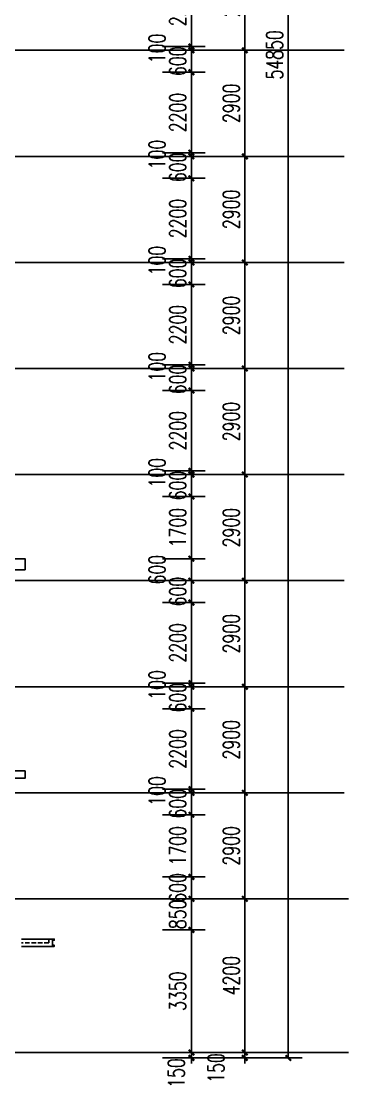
# Model space of a CAD drawing. Extents: x -59851 to 653804, y -249523 to 437614.
# Drawn here: x 445307 to 454257, y 363518 to 392778 of the extents above; entities that cross this region are included whole.
import ezdxf

# ---------------------------------------------------------------- set-up
doc = ezdxf.new("R2010")
doc.units = 0
doc.header["$LTSCALE"] = 1000
doc.header["$MEASUREMENT"] = 0
doc.linetypes.add('DASH', pattern=[0.35, 0.25, -0.1])
doc.layers.add('A-area(算半面积)', color=23, linetype='Continuous', plot=False)
for name, color, linetype in [('A-第三道尺寸线', 105, 'Continuous'), ('A-雨棚', 153, 'Continuous'), ('DOTE', 16, 'Continuous'), ('ELE-3', 35, 'Continuous'), ('PUB_DIM', 3, 'Continuous')]:
    doc.layers.add(name, color=color, linetype=linetype)
doc.styles.add('_TCH_DIM_T3', font='SIMPLEX.shx', dxfattribs={"width": 0.705882, "bigfont": 'GBCBIG.shx'})
doc.dimstyles.new('_TCH_ARCH&&150', dxfattribs={"dimtxt": 446.25, "dimasz": 150, "dimexe": 375, "dimexo": 450, "dimgap": 150, "dimtad": 1, "dimdec": 0, "dimzin": 0, "dimdsep": 46, "dimtxsty": '_TCH_DIM_T3', "dimblk": 'ARCHTICK', "dimcen": 0.09, "dimclrt": 7, "dimazin": 2, "dimtfac": 1, "dimtdec": 0, "dimtix": 1, "dimtmove": 2, "dimatfit": 3, "dimfxl": 0, "dimtolj": 1, "dimtzin": 0, "dimarcsym": 0})

# ---------------------------------------------------------------- blocks, each defined once
blk = doc.blocks.new('5nan0406')
at = {"layer": 'ELE-3'}
blk.add_lwpolyline([(296961, 327197), (298661, 327197), (298661, 327197), (298811, 327197), (298811, 326897), (296961, 326897)], close=True, dxfattribs=at)
blk = doc.blocks.new('33xj0505')
at = {"layer": 'ELE-3'}
blk.add_lwpolyline([(219386, 270783), (221236, 270783), (221236, 270583), (219386, 270583)], dxfattribs=at)
blk = doc.blocks.new('_ArchTick')
at = {"color": 0, "linetype": 'ByBlock', "const_width": 0.4}
blk.add_lwpolyline([(-0.5, -0.5), (0.5, 0.5)], dxfattribs=at)
blk = doc.blocks.new('*D3960')
at = {"layer": 'Defpoints', "color": 0, "transparency": 16777216}
for p in [(451009, 419288), (452608, 419288), (451009, 364438)]:
    blk.add_point(p, dxfattribs=at)
at = {"layer": 'PUB_DIM', "color": 0, "lineweight": -2, "transparency": 16777216}
for p, q in [((451459, 419288), (452983, 419288)), ((452608, 364438), (452608, 419288)), ((451459, 364438), (452983, 364438))]:
    blk.add_line(p, q, dxfattribs=at)
at = {"layer": 'PUB_DIM', "color": 0, "lineweight": -2, "transparency": 16777216, "xscale": 150, "yscale": 150, "zscale": 150}
for p, rotation in [((452608, 419288), 90), ((452608, 364438), 270)]:
    blk.add_blockref('_ArchTick', p, dxfattribs=dict(at, rotation=rotation))
at = {"layer": 'PUB_DIM', "color": 7, "transparency": 16777216, "insert": (452235, 391863), "char_height": 446.2, "attachment_point": 5, "rotation": 90, "style": '_TCH_DIM_T3'}
blk.add_mtext('\\A1;54850', dxfattribs=at)
blk = doc.blocks.new('*D3970')
at = {"layer": 'Defpoints', "color": 0, "transparency": 16777216}
for p in [(449846, 394888), (451419, 394888), (449846, 391988)]:
    blk.add_point(p, dxfattribs=at)
at = {"layer": 'PUB_DIM', "color": 0, "lineweight": -2, "transparency": 16777216}
for p, q in [((450296, 394888), (451794, 394888)), ((451419, 391988), (451419, 394888)), ((450296, 391988), (451794, 391988))]:
    blk.add_line(p, q, dxfattribs=at)
at = {"layer": 'PUB_DIM', "color": 0, "lineweight": -2, "transparency": 16777216, "xscale": 150, "yscale": 150, "zscale": 150}
for p, rotation in [((451419, 394888), 90), ((451419, 391988), 270)]:
    blk.add_blockref('_ArchTick', p, dxfattribs=dict(at, rotation=rotation))
at = {"layer": 'PUB_DIM', "color": 7, "transparency": 16777216, "insert": (451046, 393438), "char_height": 446.2, "attachment_point": 5, "rotation": 90, "style": '_TCH_DIM_T3'}
blk.add_mtext('\\A1;2900', dxfattribs=at)
blk = doc.blocks.new('*D3971')
at = {"layer": 'Defpoints', "color": 0, "transparency": 16777216}
for p in [(449846, 391988), (451419, 391988), (449846, 389088)]:
    blk.add_point(p, dxfattribs=at)
at = {"layer": 'PUB_DIM', "color": 0, "lineweight": -2, "transparency": 16777216}
for p, q in [((450296, 391988), (451794, 391988)), ((451419, 389088), (451419, 391988)), ((450296, 389088), (451794, 389088))]:
    blk.add_line(p, q, dxfattribs=at)
at = {"layer": 'PUB_DIM', "color": 0, "lineweight": -2, "transparency": 16777216, "xscale": 150, "yscale": 150, "zscale": 150}
for p, rotation in [((451419, 391988), 90), ((451419, 389088), 270)]:
    blk.add_blockref('_ArchTick', p, dxfattribs=dict(at, rotation=rotation))
at = {"layer": 'PUB_DIM', "color": 7, "transparency": 16777216, "insert": (451046, 390538), "char_height": 446.2, "attachment_point": 5, "rotation": 90, "style": '_TCH_DIM_T3'}
blk.add_mtext('\\A1;2900', dxfattribs=at)
blk = doc.blocks.new('*D3972')
at = {"layer": 'Defpoints', "color": 0, "transparency": 16777216}
for p in [(449846, 389088), (451419, 389088), (449846, 386188)]:
    blk.add_point(p, dxfattribs=at)
at = {"layer": 'PUB_DIM', "color": 0, "lineweight": -2, "transparency": 16777216}
for p, q in [((450296, 389088), (451794, 389088)), ((451419, 386188), (451419, 389088)), ((450296, 386188), (451794, 386188))]:
    blk.add_line(p, q, dxfattribs=at)
at = {"layer": 'PUB_DIM', "color": 0, "lineweight": -2, "transparency": 16777216, "xscale": 150, "yscale": 150, "zscale": 150}
for p, rotation in [((451419, 389088), 90), ((451419, 386188), 270)]:
    blk.add_blockref('_ArchTick', p, dxfattribs=dict(at, rotation=rotation))
at = {"layer": 'PUB_DIM', "color": 7, "transparency": 16777216, "insert": (451046, 387638), "char_height": 446.2, "attachment_point": 5, "rotation": 90, "style": '_TCH_DIM_T3'}
blk.add_mtext('\\A1;2900', dxfattribs=at)
blk = doc.blocks.new('*D3973')
at = {"layer": 'Defpoints', "color": 0, "transparency": 16777216}
for p in [(449846, 386188), (451419, 386188), (449846, 383288)]:
    blk.add_point(p, dxfattribs=at)
at = {"layer": 'PUB_DIM', "color": 0, "lineweight": -2, "transparency": 16777216}
for p, q in [((450296, 386188), (451794, 386188)), ((451419, 383288), (451419, 386188)), ((450296, 383288), (451794, 383288))]:
    blk.add_line(p, q, dxfattribs=at)
at = {"layer": 'PUB_DIM', "color": 0, "lineweight": -2, "transparency": 16777216, "xscale": 150, "yscale": 150, "zscale": 150}
for p, rotation in [((451419, 386188), 90), ((451419, 383288), 270)]:
    blk.add_blockref('_ArchTick', p, dxfattribs=dict(at, rotation=rotation))
at = {"layer": 'PUB_DIM', "color": 7, "transparency": 16777216, "insert": (451046, 384738), "char_height": 446.2, "attachment_point": 5, "rotation": 90, "style": '_TCH_DIM_T3'}
blk.add_mtext('\\A1;2900', dxfattribs=at)
blk = doc.blocks.new('*D3974')
at = {"layer": 'Defpoints', "color": 0, "transparency": 16777216}
for p in [(449846, 383288), (451419, 383288), (449846, 380388)]:
    blk.add_point(p, dxfattribs=at)
at = {"layer": 'PUB_DIM', "color": 0, "lineweight": -2, "transparency": 16777216}
for p, q in [((450296, 383288), (451794, 383288)), ((451419, 380388), (451419, 383288)), ((450296, 380388), (451794, 380388))]:
    blk.add_line(p, q, dxfattribs=at)
at = {"layer": 'PUB_DIM', "color": 0, "lineweight": -2, "transparency": 16777216, "xscale": 150, "yscale": 150, "zscale": 150}
for p, rotation in [((451419, 383288), 90), ((451419, 380388), 270)]:
    blk.add_blockref('_ArchTick', p, dxfattribs=dict(at, rotation=rotation))
at = {"layer": 'PUB_DIM', "color": 7, "transparency": 16777216, "insert": (451046, 381838), "char_height": 446.2, "attachment_point": 5, "rotation": 90, "style": '_TCH_DIM_T3'}
blk.add_mtext('\\A1;2900', dxfattribs=at)
blk = doc.blocks.new('*D3975')
at = {"layer": 'Defpoints', "color": 0, "transparency": 16777216}
for p in [(449846, 380388), (451419, 380388), (449846, 377488)]:
    blk.add_point(p, dxfattribs=at)
at = {"layer": 'PUB_DIM', "color": 0, "lineweight": -2, "transparency": 16777216}
for p, q in [((450296, 380388), (451794, 380388)), ((451419, 377488), (451419, 380388)), ((450296, 377488), (451794, 377488))]:
    blk.add_line(p, q, dxfattribs=at)
at = {"layer": 'PUB_DIM', "color": 0, "lineweight": -2, "transparency": 16777216, "xscale": 150, "yscale": 150, "zscale": 150}
for p, rotation in [((451419, 380388), 90), ((451419, 377488), 270)]:
    blk.add_blockref('_ArchTick', p, dxfattribs=dict(at, rotation=rotation))
at = {"layer": 'PUB_DIM', "color": 7, "transparency": 16777216, "insert": (451046, 378938), "char_height": 446.2, "attachment_point": 5, "rotation": 90, "style": '_TCH_DIM_T3'}
blk.add_mtext('\\A1;2900', dxfattribs=at)
blk = doc.blocks.new('*D3976')
at = {"layer": 'Defpoints', "color": 0, "transparency": 16777216}
for p in [(449846, 377488), (451419, 377488), (449846, 374588)]:
    blk.add_point(p, dxfattribs=at)
at = {"layer": 'PUB_DIM', "color": 0, "lineweight": -2, "transparency": 16777216}
for p, q in [((450296, 377488), (451794, 377488)), ((451419, 374588), (451419, 377488)), ((450296, 374588), (451794, 374588))]:
    blk.add_line(p, q, dxfattribs=at)
at = {"layer": 'PUB_DIM', "color": 0, "lineweight": -2, "transparency": 16777216, "xscale": 150, "yscale": 150, "zscale": 150}
for p, rotation in [((451419, 377488), 90), ((451419, 374588), 270)]:
    blk.add_blockref('_ArchTick', p, dxfattribs=dict(at, rotation=rotation))
at = {"layer": 'PUB_DIM', "color": 7, "transparency": 16777216, "insert": (451046, 376038), "char_height": 446.2, "attachment_point": 5, "rotation": 90, "style": '_TCH_DIM_T3'}
blk.add_mtext('\\A1;2900', dxfattribs=at)
blk = doc.blocks.new('*D3977')
at = {"layer": 'Defpoints', "color": 0, "transparency": 16777216}
for p in [(449846, 374588), (451419, 374588), (449846, 371688)]:
    blk.add_point(p, dxfattribs=at)
at = {"layer": 'PUB_DIM', "color": 0, "lineweight": -2, "transparency": 16777216}
for p, q in [((450296, 374588), (451794, 374588)), ((451419, 371688), (451419, 374588)), ((450296, 371688), (451794, 371688))]:
    blk.add_line(p, q, dxfattribs=at)
at = {"layer": 'PUB_DIM', "color": 0, "lineweight": -2, "transparency": 16777216, "xscale": 150, "yscale": 150, "zscale": 150}
for p, rotation in [((451419, 374588), 90), ((451419, 371688), 270)]:
    blk.add_blockref('_ArchTick', p, dxfattribs=dict(at, rotation=rotation))
at = {"layer": 'PUB_DIM', "color": 7, "transparency": 16777216, "insert": (451046, 373138), "char_height": 446.2, "attachment_point": 5, "rotation": 90, "style": '_TCH_DIM_T3'}
blk.add_mtext('\\A1;2900', dxfattribs=at)
blk = doc.blocks.new('*D3978')
at = {"layer": 'Defpoints', "color": 0, "transparency": 16777216}
for p in [(449846, 371688), (451419, 371688), (449846, 368788)]:
    blk.add_point(p, dxfattribs=at)
at = {"layer": 'PUB_DIM', "color": 0, "lineweight": -2, "transparency": 16777216}
for p, q in [((450296, 371688), (451794, 371688)), ((451419, 368788), (451419, 371688)), ((450296, 368788), (451794, 368788))]:
    blk.add_line(p, q, dxfattribs=at)
at = {"layer": 'PUB_DIM', "color": 0, "lineweight": -2, "transparency": 16777216, "xscale": 150, "yscale": 150, "zscale": 150}
for p, rotation in [((451419, 371688), 90), ((451419, 368788), 270)]:
    blk.add_blockref('_ArchTick', p, dxfattribs=dict(at, rotation=rotation))
at = {"layer": 'PUB_DIM', "color": 7, "transparency": 16777216, "insert": (451046, 370238), "char_height": 446.2, "attachment_point": 5, "rotation": 90, "style": '_TCH_DIM_T3'}
blk.add_mtext('\\A1;2900', dxfattribs=at)
blk = doc.blocks.new('*D3979')
at = {"layer": 'Defpoints', "color": 0, "transparency": 16777216}
for p in [(449846, 368788), (451419, 368788), (449846, 364588)]:
    blk.add_point(p, dxfattribs=at)
at = {"layer": 'PUB_DIM', "color": 0, "lineweight": -2, "transparency": 16777216}
for p, q in [((450296, 368788), (451794, 368788)), ((451419, 364588), (451419, 368788)), ((450296, 364588), (451794, 364588))]:
    blk.add_line(p, q, dxfattribs=at)
at = {"layer": 'PUB_DIM', "color": 0, "lineweight": -2, "transparency": 16777216, "xscale": 150, "yscale": 150, "zscale": 150}
for p, rotation in [((451419, 368788), 90), ((451419, 364588), 270)]:
    blk.add_blockref('_ArchTick', p, dxfattribs=dict(at, rotation=rotation))
at = {"layer": 'PUB_DIM', "color": 7, "transparency": 16777216, "insert": (451046, 366688), "char_height": 446.2, "attachment_point": 5, "rotation": 90, "style": '_TCH_DIM_T3'}
blk.add_mtext('\\A1;4200', dxfattribs=at)
blk = doc.blocks.new('*D3980')
at = {"layer": 'Defpoints', "color": 0, "transparency": 16777216}
for p in [(449846, 364588), (451419, 364588), (449846, 364438)]:
    blk.add_point(p, dxfattribs=at)
at = {"layer": 'PUB_DIM', "color": 0, "lineweight": -2, "transparency": 16777216}
for p, q in [((450296, 364588), (451794, 364588)), ((451419, 364588), (451419, 364738)), ((451419, 364438), (451419, 364588)), ((450296, 364438), (451794, 364438)), ((451419, 364438), (451419, 364288))]:
    blk.add_line(p, q, dxfattribs=at)
at = {"layer": 'PUB_DIM', "color": 0, "lineweight": -2, "transparency": 16777216, "xscale": 150, "yscale": 150, "zscale": 150}
for p, rotation in [((451419, 364588), 270), ((451419, 364438), 90)]:
    blk.add_blockref('_ArchTick', p, dxfattribs=dict(at, rotation=rotation))
at = {"layer": 'PUB_DIM', "color": 7, "transparency": 16777216, "insert": (450634, 364163), "char_height": 446.2, "attachment_point": 5, "rotation": 90, "style": '_TCH_DIM_T3'}
blk.add_mtext('\\A1;150', dxfattribs=at)
blk = doc.blocks.new('*D3981')
at = {"layer": 'A-第三道尺寸线', "color": 0, "lineweight": -2, "transparency": 16777216}
for p, q in [((449170, 364588), (450333, 364588)), ((449958, 364588), (449958, 364738)), ((449958, 364438), (449958, 364588)), ((449170, 364438), (450333, 364438)), ((449958, 364438), (449958, 364288))]:
    blk.add_line(p, q, dxfattribs=at)
at = {"layer": 'Defpoints', "color": 0, "transparency": 16777216}
for p in [(448720, 364588), (449958, 364588), (448720, 364438)]:
    blk.add_point(p, dxfattribs=at)
at = {"layer": 'A-第三道尺寸线', "color": 0, "lineweight": -2, "transparency": 16777216, "xscale": 150, "yscale": 150, "zscale": 150}
for p, rotation in [((449958, 364588), 270), ((449958, 364438), 90)]:
    blk.add_blockref('_ArchTick', p, dxfattribs=dict(at, rotation=rotation))
at = {"layer": 'A-第三道尺寸线', "color": 7, "transparency": 16777216, "insert": (449545, 364025), "char_height": 446.2, "attachment_point": 5, "rotation": 90, "style": '_TCH_DIM_T3'}
blk.add_mtext('\\A1;150', dxfattribs=at)
blk = doc.blocks.new('*D3982')
at = {"layer": 'A-第三道尺寸线', "color": 0, "lineweight": -2, "transparency": 16777216}
for p, q in [((449170, 367938), (450333, 367938)), ((449958, 364588), (449958, 367938)), ((449170, 364588), (450333, 364588))]:
    blk.add_line(p, q, dxfattribs=at)
at = {"layer": 'Defpoints', "color": 0, "transparency": 16777216}
for p in [(448720, 367938), (449958, 367938), (448720, 364588)]:
    blk.add_point(p, dxfattribs=at)
at = {"layer": 'A-第三道尺寸线', "color": 0, "lineweight": -2, "transparency": 16777216, "xscale": 150, "yscale": 150, "zscale": 150}
for p, rotation in [((449958, 367938), 90), ((449958, 364588), 270)]:
    blk.add_blockref('_ArchTick', p, dxfattribs=dict(at, rotation=rotation))
at = {"layer": 'A-第三道尺寸线', "color": 7, "transparency": 16777216, "insert": (449585, 366263), "char_height": 446.2, "attachment_point": 5, "rotation": 90, "style": '_TCH_DIM_T3'}
blk.add_mtext('\\A1;3350', dxfattribs=at)
blk = doc.blocks.new('*D3983')
at = {"layer": 'A-第三道尺寸线', "color": 0, "lineweight": -2, "transparency": 16777216}
for p, q in [((449170, 368788), (450333, 368788)), ((449958, 368788), (449958, 368938)), ((449958, 367938), (449958, 368788)), ((449170, 367938), (450333, 367938)), ((449958, 367938), (449958, 367788))]:
    blk.add_line(p, q, dxfattribs=at)
at = {"layer": 'Defpoints', "color": 0, "transparency": 16777216}
for p in [(448720, 368788), (449958, 368788), (448720, 367938)]:
    blk.add_point(p, dxfattribs=at)
at = {"layer": 'A-第三道尺寸线', "color": 0, "lineweight": -2, "transparency": 16777216, "xscale": 150, "yscale": 150, "zscale": 150}
for p, rotation in [((449958, 368788), 270), ((449958, 367938), 90)]:
    blk.add_blockref('_ArchTick', p, dxfattribs=dict(at, rotation=rotation))
at = {"layer": 'A-第三道尺寸线', "color": 7, "transparency": 16777216, "insert": (449585, 368363), "char_height": 446.2, "attachment_point": 5, "rotation": 90, "style": '_TCH_DIM_T3'}
blk.add_mtext('\\A1;850', dxfattribs=at)
blk = doc.blocks.new('*D3984')
at = {"layer": 'A-第三道尺寸线', "color": 0, "lineweight": -2, "transparency": 16777216}
for p, q in [((449170, 369388), (450333, 369388)), ((449958, 369388), (449958, 369538)), ((449958, 368788), (449958, 369388)), ((449170, 368788), (450333, 368788)), ((449958, 368788), (449958, 368638))]:
    blk.add_line(p, q, dxfattribs=at)
at = {"layer": 'Defpoints', "color": 0, "transparency": 16777216}
for p in [(448720, 369388), (449958, 369388), (448720, 368788)]:
    blk.add_point(p, dxfattribs=at)
at = {"layer": 'A-第三道尺寸线', "color": 0, "lineweight": -2, "transparency": 16777216, "xscale": 150, "yscale": 150, "zscale": 150}
for p, rotation in [((449958, 369388), 270), ((449958, 368788), 90)]:
    blk.add_blockref('_ArchTick', p, dxfattribs=dict(at, rotation=rotation))
at = {"layer": 'A-第三道尺寸线', "color": 7, "transparency": 16777216, "insert": (449585, 369088), "char_height": 446.2, "attachment_point": 5, "rotation": 90, "style": '_TCH_DIM_T3'}
blk.add_mtext('\\A1;600', dxfattribs=at)
blk = doc.blocks.new('*D3985')
at = {"layer": 'A-第三道尺寸线', "color": 0, "lineweight": -2, "transparency": 16777216}
for p, q in [((449170, 371088), (450333, 371088)), ((449958, 369388), (449958, 371088)), ((449170, 369388), (450333, 369388))]:
    blk.add_line(p, q, dxfattribs=at)
at = {"layer": 'Defpoints', "color": 0, "transparency": 16777216}
for p in [(448720, 371088), (449958, 371088), (448720, 369388)]:
    blk.add_point(p, dxfattribs=at)
at = {"layer": 'A-第三道尺寸线', "color": 0, "lineweight": -2, "transparency": 16777216, "xscale": 150, "yscale": 150, "zscale": 150}
for p, rotation in [((449958, 371088), 90), ((449958, 369388), 270)]:
    blk.add_blockref('_ArchTick', p, dxfattribs=dict(at, rotation=rotation))
at = {"layer": 'A-第三道尺寸线', "color": 7, "transparency": 16777216, "insert": (449585, 370238), "char_height": 446.2, "attachment_point": 5, "rotation": 90, "style": '_TCH_DIM_T3'}
blk.add_mtext('\\A1;1700', dxfattribs=at)
blk = doc.blocks.new('*D3986')
at = {"layer": 'A-第三道尺寸线', "color": 0, "lineweight": -2, "transparency": 16777216}
for p, q in [((449170, 371688), (450333, 371688)), ((449958, 371688), (449958, 371838)), ((449958, 371088), (449958, 371688)), ((449170, 371088), (450333, 371088)), ((449958, 371088), (449958, 370938))]:
    blk.add_line(p, q, dxfattribs=at)
at = {"layer": 'Defpoints', "color": 0, "transparency": 16777216}
for p in [(448720, 371688), (449958, 371688), (448720, 371088)]:
    blk.add_point(p, dxfattribs=at)
at = {"layer": 'A-第三道尺寸线', "color": 0, "lineweight": -2, "transparency": 16777216, "xscale": 150, "yscale": 150, "zscale": 150}
for p, rotation in [((449958, 371688), 270), ((449958, 371088), 90)]:
    blk.add_blockref('_ArchTick', p, dxfattribs=dict(at, rotation=rotation))
at = {"layer": 'A-第三道尺寸线', "color": 7, "transparency": 16777216, "insert": (449585, 371388), "char_height": 446.2, "attachment_point": 5, "rotation": 90, "style": '_TCH_DIM_T3'}
blk.add_mtext('\\A1;600', dxfattribs=at)
blk = doc.blocks.new('*D3987')
at = {"layer": 'A-第三道尺寸线', "color": 0, "lineweight": -2, "transparency": 16777216}
for p, q in [((449958, 371788), (449958, 371938)), ((449170, 371788), (450333, 371788)), ((449170, 371688), (450333, 371688)), ((449958, 371688), (449958, 371788)), ((449958, 371688), (449958, 371538))]:
    blk.add_line(p, q, dxfattribs=at)
at = {"layer": 'Defpoints', "color": 0, "transparency": 16777216}
for p in [(448720, 371788), (448720, 371688), (449958, 371788)]:
    blk.add_point(p, dxfattribs=at)
at = {"layer": 'A-第三道尺寸线', "color": 0, "lineweight": -2, "transparency": 16777216, "xscale": 150, "yscale": 150, "zscale": 150}
for p, rotation in [((449958, 371788), 270), ((449958, 371688), 90)]:
    blk.add_blockref('_ArchTick', p, dxfattribs=dict(at, rotation=rotation))
at = {"layer": 'A-第三道尺寸线', "color": 7, "transparency": 16777216, "insert": (449020, 371738), "char_height": 446.2, "attachment_point": 5, "rotation": 90, "style": '_TCH_DIM_T3'}
blk.add_mtext('\\A1;100', dxfattribs=at)
blk = doc.blocks.new('*D3988')
at = {"layer": 'A-第三道尺寸线', "color": 0, "lineweight": -2, "transparency": 16777216}
for p, q in [((449170, 373988), (450333, 373988)), ((449958, 371788), (449958, 373988)), ((449170, 371788), (450333, 371788))]:
    blk.add_line(p, q, dxfattribs=at)
at = {"layer": 'Defpoints', "color": 0, "transparency": 16777216}
for p in [(448720, 373988), (449958, 373988), (448720, 371788)]:
    blk.add_point(p, dxfattribs=at)
at = {"layer": 'A-第三道尺寸线', "color": 0, "lineweight": -2, "transparency": 16777216, "xscale": 150, "yscale": 150, "zscale": 150}
for p, rotation in [((449958, 373988), 90), ((449958, 371788), 270)]:
    blk.add_blockref('_ArchTick', p, dxfattribs=dict(at, rotation=rotation))
at = {"layer": 'A-第三道尺寸线', "color": 7, "transparency": 16777216, "insert": (449585, 372888), "char_height": 446.2, "attachment_point": 5, "rotation": 90, "style": '_TCH_DIM_T3'}
blk.add_mtext('\\A1;2200', dxfattribs=at)
blk = doc.blocks.new('*D3989')
at = {"layer": 'A-第三道尺寸线', "color": 0, "lineweight": -2, "transparency": 16777216}
for p, q in [((449170, 374588), (450333, 374588)), ((449958, 374588), (449958, 374738)), ((449958, 373988), (449958, 374588)), ((449170, 373988), (450333, 373988)), ((449958, 373988), (449958, 373838))]:
    blk.add_line(p, q, dxfattribs=at)
at = {"layer": 'Defpoints', "color": 0, "transparency": 16777216}
for p in [(448720, 374588), (449958, 374588), (448720, 373988)]:
    blk.add_point(p, dxfattribs=at)
at = {"layer": 'A-第三道尺寸线', "color": 0, "lineweight": -2, "transparency": 16777216, "xscale": 150, "yscale": 150, "zscale": 150}
for p, rotation in [((449958, 374588), 270), ((449958, 373988), 90)]:
    blk.add_blockref('_ArchTick', p, dxfattribs=dict(at, rotation=rotation))
at = {"layer": 'A-第三道尺寸线', "color": 7, "transparency": 16777216, "insert": (449585, 374288), "char_height": 446.2, "attachment_point": 5, "rotation": 90, "style": '_TCH_DIM_T3'}
blk.add_mtext('\\A1;600', dxfattribs=at)
blk = doc.blocks.new('*D3990')
at = {"layer": 'A-第三道尺寸线', "color": 0, "lineweight": -2, "transparency": 16777216}
for p, q in [((449958, 374688), (449958, 374838)), ((449170, 374688), (450333, 374688)), ((449170, 374588), (450333, 374588)), ((449958, 374588), (449958, 374688)), ((449958, 374588), (449958, 374438))]:
    blk.add_line(p, q, dxfattribs=at)
at = {"layer": 'Defpoints', "color": 0, "transparency": 16777216}
for p in [(448720, 374688), (448720, 374588), (449958, 374688)]:
    blk.add_point(p, dxfattribs=at)
at = {"layer": 'A-第三道尺寸线', "color": 0, "lineweight": -2, "transparency": 16777216, "xscale": 150, "yscale": 150, "zscale": 150}
for p, rotation in [((449958, 374688), 270), ((449958, 374588), 90)]:
    blk.add_blockref('_ArchTick', p, dxfattribs=dict(at, rotation=rotation))
at = {"layer": 'A-第三道尺寸线', "color": 7, "transparency": 16777216, "insert": (449020, 374638), "char_height": 446.2, "attachment_point": 5, "rotation": 90, "style": '_TCH_DIM_T3'}
blk.add_mtext('\\A1;100', dxfattribs=at)
blk = doc.blocks.new('*D3991')
at = {"layer": 'A-第三道尺寸线', "color": 0, "lineweight": -2, "transparency": 16777216}
for p, q in [((449170, 376888), (450333, 376888)), ((449958, 374688), (449958, 376888)), ((449170, 374688), (450333, 374688))]:
    blk.add_line(p, q, dxfattribs=at)
at = {"layer": 'Defpoints', "color": 0, "transparency": 16777216}
for p in [(448720, 376888), (449958, 376888), (448720, 374688)]:
    blk.add_point(p, dxfattribs=at)
at = {"layer": 'A-第三道尺寸线', "color": 0, "lineweight": -2, "transparency": 16777216, "xscale": 150, "yscale": 150, "zscale": 150}
for p, rotation in [((449958, 376888), 90), ((449958, 374688), 270)]:
    blk.add_blockref('_ArchTick', p, dxfattribs=dict(at, rotation=rotation))
at = {"layer": 'A-第三道尺寸线', "color": 7, "transparency": 16777216, "insert": (449585, 375788), "char_height": 446.2, "attachment_point": 5, "rotation": 90, "style": '_TCH_DIM_T3'}
blk.add_mtext('\\A1;2200', dxfattribs=at)
blk = doc.blocks.new('*D3992')
at = {"layer": 'A-第三道尺寸线', "color": 0, "lineweight": -2, "transparency": 16777216}
for p, q in [((449170, 377488), (450333, 377488)), ((449958, 377488), (449958, 377638)), ((449958, 376888), (449958, 377488)), ((449170, 376888), (450333, 376888)), ((449958, 376888), (449958, 376738))]:
    blk.add_line(p, q, dxfattribs=at)
at = {"layer": 'Defpoints', "color": 0, "transparency": 16777216}
for p in [(448720, 377488), (449958, 377488), (448720, 376888)]:
    blk.add_point(p, dxfattribs=at)
at = {"layer": 'A-第三道尺寸线', "color": 0, "lineweight": -2, "transparency": 16777216, "xscale": 150, "yscale": 150, "zscale": 150}
for p, rotation in [((449958, 377488), 270), ((449958, 376888), 90)]:
    blk.add_blockref('_ArchTick', p, dxfattribs=dict(at, rotation=rotation))
at = {"layer": 'A-第三道尺寸线', "color": 7, "transparency": 16777216, "insert": (449585, 377188), "char_height": 446.2, "attachment_point": 5, "rotation": 90, "style": '_TCH_DIM_T3'}
blk.add_mtext('\\A1;600', dxfattribs=at)
blk = doc.blocks.new('*D3993')
at = {"layer": 'A-第三道尺寸线', "color": 0, "lineweight": -2, "transparency": 16777216}
for p, q in [((449170, 378088), (450333, 378088)), ((449958, 377488), (449958, 378088)), ((449170, 377488), (450333, 377488))]:
    blk.add_line(p, q, dxfattribs=at)
at = {"layer": 'Defpoints', "color": 0, "transparency": 16777216}
for p in [(448720, 378088), (449958, 378088), (448720, 377488)]:
    blk.add_point(p, dxfattribs=at)
at = {"layer": 'A-第三道尺寸线', "color": 0, "lineweight": -2, "transparency": 16777216, "xscale": 150, "yscale": 150, "zscale": 150}
for p, rotation in [((449958, 378088), 90), ((449958, 377488), 270)]:
    blk.add_blockref('_ArchTick', p, dxfattribs=dict(at, rotation=rotation))
at = {"layer": 'A-第三道尺寸线', "color": 7, "transparency": 16777216, "insert": (449020, 377788), "char_height": 446.2, "attachment_point": 5, "rotation": 90, "style": '_TCH_DIM_T3'}
blk.add_mtext('\\A1;600', dxfattribs=at)
blk = doc.blocks.new('*D3994')
at = {"layer": 'A-第三道尺寸线', "color": 0, "lineweight": -2, "transparency": 16777216}
for p, q in [((449170, 379788), (450333, 379788)), ((449958, 378088), (449958, 379788)), ((449170, 378088), (450333, 378088))]:
    blk.add_line(p, q, dxfattribs=at)
at = {"layer": 'Defpoints', "color": 0, "transparency": 16777216}
for p in [(448720, 379788), (449958, 379788), (448720, 378088)]:
    blk.add_point(p, dxfattribs=at)
at = {"layer": 'A-第三道尺寸线', "color": 0, "lineweight": -2, "transparency": 16777216, "xscale": 150, "yscale": 150, "zscale": 150}
for p, rotation in [((449958, 379788), 90), ((449958, 378088), 270)]:
    blk.add_blockref('_ArchTick', p, dxfattribs=dict(at, rotation=rotation))
at = {"layer": 'A-第三道尺寸线', "color": 7, "transparency": 16777216, "insert": (449585, 378938), "char_height": 446.2, "attachment_point": 5, "rotation": 90, "style": '_TCH_DIM_T3'}
blk.add_mtext('\\A1;1700', dxfattribs=at)
blk = doc.blocks.new('*D3995')
at = {"layer": 'A-第三道尺寸线', "color": 0, "lineweight": -2, "transparency": 16777216}
for p, q in [((449170, 380388), (450333, 380388)), ((449958, 380388), (449958, 380538)), ((449958, 379788), (449958, 380388)), ((449170, 379788), (450333, 379788)), ((449958, 379788), (449958, 379638))]:
    blk.add_line(p, q, dxfattribs=at)
at = {"layer": 'Defpoints', "color": 0, "transparency": 16777216}
for p in [(448720, 380388), (449958, 380388), (448720, 379788)]:
    blk.add_point(p, dxfattribs=at)
at = {"layer": 'A-第三道尺寸线', "color": 0, "lineweight": -2, "transparency": 16777216, "xscale": 150, "yscale": 150, "zscale": 150}
for p, rotation in [((449958, 380388), 270), ((449958, 379788), 90)]:
    blk.add_blockref('_ArchTick', p, dxfattribs=dict(at, rotation=rotation))
at = {"layer": 'A-第三道尺寸线', "color": 7, "transparency": 16777216, "insert": (449585, 380088), "char_height": 446.2, "attachment_point": 5, "rotation": 90, "style": '_TCH_DIM_T3'}
blk.add_mtext('\\A1;600', dxfattribs=at)
blk = doc.blocks.new('*D3996')
at = {"layer": 'A-第三道尺寸线', "color": 0, "lineweight": -2, "transparency": 16777216}
for p, q in [((449170, 380488), (450333, 380488)), ((449170, 380388), (450333, 380388)), ((449958, 380488), (449958, 380638)), ((449958, 380388), (449958, 380488)), ((449958, 380388), (449958, 380238))]:
    blk.add_line(p, q, dxfattribs=at)
at = {"layer": 'Defpoints', "color": 0, "transparency": 16777216}
for p in [(448720, 380488), (448720, 380388), (449958, 380488)]:
    blk.add_point(p, dxfattribs=at)
at = {"layer": 'A-第三道尺寸线', "color": 0, "lineweight": -2, "transparency": 16777216, "xscale": 150, "yscale": 150, "zscale": 150}
for p, rotation in [((449958, 380488), 270), ((449958, 380388), 90)]:
    blk.add_blockref('_ArchTick', p, dxfattribs=dict(at, rotation=rotation))
at = {"layer": 'A-第三道尺寸线', "color": 7, "transparency": 16777216, "insert": (449020, 380438), "char_height": 446.2, "attachment_point": 5, "rotation": 90, "style": '_TCH_DIM_T3'}
blk.add_mtext('\\A1;100', dxfattribs=at)
blk = doc.blocks.new('*D3997')
at = {"layer": 'A-第三道尺寸线', "color": 0, "lineweight": -2, "transparency": 16777216}
for p, q in [((449170, 382688), (450333, 382688)), ((449958, 380488), (449958, 382688)), ((449170, 380488), (450333, 380488))]:
    blk.add_line(p, q, dxfattribs=at)
at = {"layer": 'Defpoints', "color": 0, "transparency": 16777216}
for p in [(448720, 382688), (449958, 382688), (448720, 380488)]:
    blk.add_point(p, dxfattribs=at)
at = {"layer": 'A-第三道尺寸线', "color": 0, "lineweight": -2, "transparency": 16777216, "xscale": 150, "yscale": 150, "zscale": 150}
for p, rotation in [((449958, 382688), 90), ((449958, 380488), 270)]:
    blk.add_blockref('_ArchTick', p, dxfattribs=dict(at, rotation=rotation))
at = {"layer": 'A-第三道尺寸线', "color": 7, "transparency": 16777216, "insert": (449585, 381588), "char_height": 446.2, "attachment_point": 5, "rotation": 90, "style": '_TCH_DIM_T3'}
blk.add_mtext('\\A1;2200', dxfattribs=at)
blk = doc.blocks.new('*D3998')
at = {"layer": 'A-第三道尺寸线', "color": 0, "lineweight": -2, "transparency": 16777216}
for p, q in [((449958, 383288), (449958, 383438)), ((449170, 383288), (450333, 383288)), ((449958, 382688), (449958, 383288)), ((449170, 382688), (450333, 382688)), ((449958, 382688), (449958, 382538))]:
    blk.add_line(p, q, dxfattribs=at)
at = {"layer": 'Defpoints', "color": 0, "transparency": 16777216}
for p in [(448720, 383288), (449958, 383288), (448720, 382688)]:
    blk.add_point(p, dxfattribs=at)
at = {"layer": 'A-第三道尺寸线', "color": 0, "lineweight": -2, "transparency": 16777216, "xscale": 150, "yscale": 150, "zscale": 150}
for p, rotation in [((449958, 383288), 270), ((449958, 382688), 90)]:
    blk.add_blockref('_ArchTick', p, dxfattribs=dict(at, rotation=rotation))
at = {"layer": 'A-第三道尺寸线', "color": 7, "transparency": 16777216, "insert": (449585, 382988), "char_height": 446.2, "attachment_point": 5, "rotation": 90, "style": '_TCH_DIM_T3'}
blk.add_mtext('\\A1;600', dxfattribs=at)
blk = doc.blocks.new('*D3999')
at = {"layer": 'A-第三道尺寸线', "color": 0, "lineweight": -2, "transparency": 16777216}
for p, q in [((449170, 383388), (450333, 383388)), ((449958, 383388), (449958, 383538)), ((449958, 383288), (449958, 383388)), ((449170, 383288), (450333, 383288)), ((449958, 383288), (449958, 383138))]:
    blk.add_line(p, q, dxfattribs=at)
at = {"layer": 'Defpoints', "color": 0, "transparency": 16777216}
for p in [(448720, 383388), (449958, 383388), (448720, 383288)]:
    blk.add_point(p, dxfattribs=at)
at = {"layer": 'A-第三道尺寸线', "color": 0, "lineweight": -2, "transparency": 16777216, "xscale": 150, "yscale": 150, "zscale": 150}
for p, rotation in [((449958, 383388), 270), ((449958, 383288), 90)]:
    blk.add_blockref('_ArchTick', p, dxfattribs=dict(at, rotation=rotation))
at = {"layer": 'A-第三道尺寸线', "color": 7, "transparency": 16777216, "insert": (449020, 383338), "char_height": 446.2, "attachment_point": 5, "rotation": 90, "style": '_TCH_DIM_T3'}
blk.add_mtext('\\A1;100', dxfattribs=at)
blk = doc.blocks.new('*D4000')
at = {"layer": 'A-第三道尺寸线', "color": 0, "lineweight": -2, "transparency": 16777216}
for p, q in [((449170, 385588), (450333, 385588)), ((449958, 383388), (449958, 385588)), ((449170, 383388), (450333, 383388))]:
    blk.add_line(p, q, dxfattribs=at)
at = {"layer": 'Defpoints', "color": 0, "transparency": 16777216}
for p in [(448720, 385588), (449958, 385588), (448720, 383388)]:
    blk.add_point(p, dxfattribs=at)
at = {"layer": 'A-第三道尺寸线', "color": 0, "lineweight": -2, "transparency": 16777216, "xscale": 150, "yscale": 150, "zscale": 150}
for p, rotation in [((449958, 385588), 90), ((449958, 383388), 270)]:
    blk.add_blockref('_ArchTick', p, dxfattribs=dict(at, rotation=rotation))
at = {"layer": 'A-第三道尺寸线', "color": 7, "transparency": 16777216, "insert": (449585, 384488), "char_height": 446.2, "attachment_point": 5, "rotation": 90, "style": '_TCH_DIM_T3'}
blk.add_mtext('\\A1;2200', dxfattribs=at)
blk = doc.blocks.new('*D4001')
at = {"layer": 'A-第三道尺寸线', "color": 0, "lineweight": -2, "transparency": 16777216}
for p, q in [((449958, 386188), (449958, 386338)), ((449170, 386188), (450333, 386188)), ((449958, 385588), (449958, 386188)), ((449170, 385588), (450333, 385588)), ((449958, 385588), (449958, 385438))]:
    blk.add_line(p, q, dxfattribs=at)
at = {"layer": 'Defpoints', "color": 0, "transparency": 16777216}
for p in [(448720, 386188), (449958, 386188), (448720, 385588)]:
    blk.add_point(p, dxfattribs=at)
at = {"layer": 'A-第三道尺寸线', "color": 0, "lineweight": -2, "transparency": 16777216, "xscale": 150, "yscale": 150, "zscale": 150}
for p, rotation in [((449958, 386188), 270), ((449958, 385588), 90)]:
    blk.add_blockref('_ArchTick', p, dxfattribs=dict(at, rotation=rotation))
at = {"layer": 'A-第三道尺寸线', "color": 7, "transparency": 16777216, "insert": (449585, 385888), "char_height": 446.2, "attachment_point": 5, "rotation": 90, "style": '_TCH_DIM_T3'}
blk.add_mtext('\\A1;600', dxfattribs=at)
blk = doc.blocks.new('*D4002')
at = {"layer": 'A-第三道尺寸线', "color": 0, "lineweight": -2, "transparency": 16777216}
for p, q in [((449170, 386288), (450333, 386288)), ((449958, 386288), (449958, 386438)), ((449958, 386188), (449958, 386288)), ((449170, 386188), (450333, 386188)), ((449958, 386188), (449958, 386038))]:
    blk.add_line(p, q, dxfattribs=at)
at = {"layer": 'Defpoints', "color": 0, "transparency": 16777216}
for p in [(448720, 386288), (449958, 386288), (448720, 386188)]:
    blk.add_point(p, dxfattribs=at)
at = {"layer": 'A-第三道尺寸线', "color": 0, "lineweight": -2, "transparency": 16777216, "xscale": 150, "yscale": 150, "zscale": 150}
for p, rotation in [((449958, 386288), 270), ((449958, 386188), 90)]:
    blk.add_blockref('_ArchTick', p, dxfattribs=dict(at, rotation=rotation))
at = {"layer": 'A-第三道尺寸线', "color": 7, "transparency": 16777216, "insert": (449020, 386238), "char_height": 446.2, "attachment_point": 5, "rotation": 90, "style": '_TCH_DIM_T3'}
blk.add_mtext('\\A1;100', dxfattribs=at)
blk = doc.blocks.new('*D4003')
at = {"layer": 'A-第三道尺寸线', "color": 0, "lineweight": -2, "transparency": 16777216}
for p, q in [((449170, 388488), (450333, 388488)), ((449958, 386288), (449958, 388488)), ((449170, 386288), (450333, 386288))]:
    blk.add_line(p, q, dxfattribs=at)
at = {"layer": 'Defpoints', "color": 0, "transparency": 16777216}
for p in [(448720, 388488), (449958, 388488), (448720, 386288)]:
    blk.add_point(p, dxfattribs=at)
at = {"layer": 'A-第三道尺寸线', "color": 0, "lineweight": -2, "transparency": 16777216, "xscale": 150, "yscale": 150, "zscale": 150}
for p, rotation in [((449958, 388488), 90), ((449958, 386288), 270)]:
    blk.add_blockref('_ArchTick', p, dxfattribs=dict(at, rotation=rotation))
at = {"layer": 'A-第三道尺寸线', "color": 7, "transparency": 16777216, "insert": (449585, 387388), "char_height": 446.2, "attachment_point": 5, "rotation": 90, "style": '_TCH_DIM_T3'}
blk.add_mtext('\\A1;2200', dxfattribs=at)
blk = doc.blocks.new('*D4004')
at = {"layer": 'A-第三道尺寸线', "color": 0, "lineweight": -2, "transparency": 16777216}
for p, q in [((449958, 389088), (449958, 389238)), ((449170, 389088), (450333, 389088)), ((449958, 388488), (449958, 389088)), ((449170, 388488), (450333, 388488)), ((449958, 388488), (449958, 388338))]:
    blk.add_line(p, q, dxfattribs=at)
at = {"layer": 'Defpoints', "color": 0, "transparency": 16777216}
for p in [(448720, 389088), (449958, 389088), (448720, 388488)]:
    blk.add_point(p, dxfattribs=at)
at = {"layer": 'A-第三道尺寸线', "color": 0, "lineweight": -2, "transparency": 16777216, "xscale": 150, "yscale": 150, "zscale": 150}
for p, rotation in [((449958, 389088), 270), ((449958, 388488), 90)]:
    blk.add_blockref('_ArchTick', p, dxfattribs=dict(at, rotation=rotation))
at = {"layer": 'A-第三道尺寸线', "color": 7, "transparency": 16777216, "insert": (449585, 388788), "char_height": 446.2, "attachment_point": 5, "rotation": 90, "style": '_TCH_DIM_T3'}
blk.add_mtext('\\A1;600', dxfattribs=at)
blk = doc.blocks.new('*D4005')
at = {"layer": 'A-第三道尺寸线', "color": 0, "lineweight": -2, "transparency": 16777216}
for p, q in [((449170, 389188), (450333, 389188)), ((449958, 389188), (449958, 389338)), ((449958, 389088), (449958, 389188)), ((449170, 389088), (450333, 389088)), ((449958, 389088), (449958, 388938))]:
    blk.add_line(p, q, dxfattribs=at)
at = {"layer": 'Defpoints', "color": 0, "transparency": 16777216}
for p in [(448720, 389188), (449958, 389188), (448720, 389088)]:
    blk.add_point(p, dxfattribs=at)
at = {"layer": 'A-第三道尺寸线', "color": 0, "lineweight": -2, "transparency": 16777216, "xscale": 150, "yscale": 150, "zscale": 150}
for p, rotation in [((449958, 389188), 270), ((449958, 389088), 90)]:
    blk.add_blockref('_ArchTick', p, dxfattribs=dict(at, rotation=rotation))
at = {"layer": 'A-第三道尺寸线', "color": 7, "transparency": 16777216, "insert": (449020, 389138), "char_height": 446.2, "attachment_point": 5, "rotation": 90, "style": '_TCH_DIM_T3'}
blk.add_mtext('\\A1;100', dxfattribs=at)
blk = doc.blocks.new('*D4006')
at = {"layer": 'A-第三道尺寸线', "color": 0, "lineweight": -2, "transparency": 16777216}
for p, q in [((449170, 391388), (450333, 391388)), ((449958, 389188), (449958, 391388)), ((449170, 389188), (450333, 389188))]:
    blk.add_line(p, q, dxfattribs=at)
at = {"layer": 'Defpoints', "color": 0, "transparency": 16777216}
for p in [(448720, 391388), (449958, 391388), (448720, 389188)]:
    blk.add_point(p, dxfattribs=at)
at = {"layer": 'A-第三道尺寸线', "color": 0, "lineweight": -2, "transparency": 16777216, "xscale": 150, "yscale": 150, "zscale": 150}
for p, rotation in [((449958, 391388), 90), ((449958, 389188), 270)]:
    blk.add_blockref('_ArchTick', p, dxfattribs=dict(at, rotation=rotation))
at = {"layer": 'A-第三道尺寸线', "color": 7, "transparency": 16777216, "insert": (449585, 390288), "char_height": 446.2, "attachment_point": 5, "rotation": 90, "style": '_TCH_DIM_T3'}
blk.add_mtext('\\A1;2200', dxfattribs=at)
blk = doc.blocks.new('*D4007')
at = {"layer": 'A-第三道尺寸线', "color": 0, "lineweight": -2, "transparency": 16777216}
for p, q in [((449958, 391988), (449958, 392138)), ((449170, 391988), (450333, 391988)), ((449958, 391388), (449958, 391988)), ((449170, 391388), (450333, 391388)), ((449958, 391388), (449958, 391238))]:
    blk.add_line(p, q, dxfattribs=at)
at = {"layer": 'Defpoints', "color": 0, "transparency": 16777216}
for p in [(448720, 391988), (449958, 391988), (448720, 391388)]:
    blk.add_point(p, dxfattribs=at)
at = {"layer": 'A-第三道尺寸线', "color": 0, "lineweight": -2, "transparency": 16777216, "xscale": 150, "yscale": 150, "zscale": 150}
for p, rotation in [((449958, 391988), 270), ((449958, 391388), 90)]:
    blk.add_blockref('_ArchTick', p, dxfattribs=dict(at, rotation=rotation))
at = {"layer": 'A-第三道尺寸线', "color": 7, "transparency": 16777216, "insert": (449585, 391688), "char_height": 446.2, "attachment_point": 5, "rotation": 90, "style": '_TCH_DIM_T3'}
blk.add_mtext('\\A1;600', dxfattribs=at)
blk = doc.blocks.new('*D4008')
at = {"layer": 'A-第三道尺寸线', "color": 0, "lineweight": -2, "transparency": 16777216}
for p, q in [((449170, 392088), (450333, 392088)), ((449958, 392088), (449958, 392238)), ((449958, 391988), (449958, 392088)), ((449170, 391988), (450333, 391988)), ((449958, 391988), (449958, 391838))]:
    blk.add_line(p, q, dxfattribs=at)
at = {"layer": 'Defpoints', "color": 0, "transparency": 16777216}
for p in [(448720, 392088), (449958, 392088), (448720, 391988)]:
    blk.add_point(p, dxfattribs=at)
at = {"layer": 'A-第三道尺寸线', "color": 0, "lineweight": -2, "transparency": 16777216, "xscale": 150, "yscale": 150, "zscale": 150}
for p, rotation in [((449958, 392088), 270), ((449958, 391988), 90)]:
    blk.add_blockref('_ArchTick', p, dxfattribs=dict(at, rotation=rotation))
at = {"layer": 'A-第三道尺寸线', "color": 7, "transparency": 16777216, "insert": (449020, 392038), "char_height": 446.2, "attachment_point": 5, "rotation": 90, "style": '_TCH_DIM_T3'}
blk.add_mtext('\\A1;100', dxfattribs=at)
blk = doc.blocks.new('*D4009')
at = {"layer": 'A-第三道尺寸线', "color": 0, "lineweight": -2, "transparency": 16777216}
for p, q in [((449170, 394288), (450333, 394288)), ((449958, 392088), (449958, 394288)), ((449170, 392088), (450333, 392088))]:
    blk.add_line(p, q, dxfattribs=at)
at = {"layer": 'Defpoints', "color": 0, "transparency": 16777216}
for p in [(448720, 394288), (449958, 394288), (448720, 392088)]:
    blk.add_point(p, dxfattribs=at)
at = {"layer": 'A-第三道尺寸线', "color": 0, "lineweight": -2, "transparency": 16777216, "xscale": 150, "yscale": 150, "zscale": 150}
for p, rotation in [((449958, 394288), 90), ((449958, 392088), 270)]:
    blk.add_blockref('_ArchTick', p, dxfattribs=dict(at, rotation=rotation))
at = {"layer": 'A-第三道尺寸线', "color": 7, "transparency": 16777216, "insert": (449585, 393188), "char_height": 446.2, "attachment_point": 5, "rotation": 90, "style": '_TCH_DIM_T3'}
blk.add_mtext('\\A1;2200', dxfattribs=at)

msp = doc.modelspace()

# ---------------------------------------------------------------- linework, layer by layer
at = {"layer": 'A-雨棚'}
for points in [[(445307.3, 367487.8), (446207.3, 367487.8), (446207.3, 367517.8), (446157.3, 367517.8), (446157.3, 367657.8), (446207.3, 367657.8), (446207.3, 367687.8), (446057.3, 367687.8)], [(446057.3, 367687.8), (445307.3, 367687.8)]]:
    msp.add_lwpolyline(points, dxfattribs=at)
at = {"layer": 'A-雨棚', "linetype": 'DASH', "ltscale": 0.5}
msp.add_lwpolyline([(446057.3, 367687.8), (446057.3, 367587.8), (445307.3, 367587.8)], dxfattribs=at)
at = {"layer": 'DOTE'}
for p, q in [((454131.9, 391987.8), (415057.6, 391987.8)), ((454131.9, 389087.8), (415057.6, 389087.8)), ((454131.9, 386187.8), (415057.6, 386187.8)), ((454131.9, 383287.8), (415057.6, 383287.8)), ((454131.9, 380387.8), (415057.6, 380387.8)), ((454131.9, 377487.8), (415057.6, 377487.8)), ((454131.9, 374587.8), (415057.6, 374587.8)), ((454131.9, 371687.8), (415057.6, 371687.8)), ((454256.9, 368787.8), (415057.6, 368787.8)), ((454256.9, 364587.8), (415057.6, 364587.8))]:
    msp.add_line(p, q, dxfattribs=at)

# ---------------------------------------------------------------- block references
msp.add_blockref('5nan0406', (146596.4, 50890.8))
at = {"layer": 'A-area(算半面积)'}
msp.add_blockref('33xj0505', (224171, 101504.8), dxfattribs=at)

# ---------------------------------------------------------------- dimensions: what is measured, and where the dimension line sits
at = {"layer": 'A-第三道尺寸线'}
for p1, p2, picture, middle in [((448719.7, 392087.8), (448719.7, 394287.8), '*D4009', (449584.9, 393187.8)), ((448719.7, 391387.8), (448719.7, 391987.8), '*D4007', (449584.9, 391687.8)), ((448719.7, 389187.8), (448719.7, 391387.8), '*D4006', (449584.9, 390287.8)), ((448719.7, 388487.8), (448719.7, 389087.8), '*D4004', (449584.9, 388787.8)), ((448719.7, 386287.8), (448719.7, 388487.8), '*D4003', (449584.9, 387387.8)), ((448719.7, 385587.8), (448719.7, 386187.8), '*D4001', (449584.9, 385887.8)), ((448719.7, 383387.8), (448719.7, 385587.8), '*D4000', (449584.9, 384487.8)), ((448719.7, 382687.8), (448719.7, 383287.8), '*D3998', (449584.9, 382987.8)), ((448719.7, 380487.8), (448719.7, 382687.8), '*D3997', (449584.9, 381587.8)), ((448719.7, 379787.8), (448719.7, 380387.8), '*D3995', (449584.9, 380087.8)), ((448719.7, 378087.8), (448719.7, 379787.8), '*D3994', (449584.9, 378937.8)), ((448719.7, 376887.8), (448719.7, 377487.8), '*D3992', (449584.9, 377187.8)), ((448719.7, 374687.8), (448719.7, 376887.8), '*D3991', (449584.9, 375787.8)), ((448719.7, 373987.8), (448719.7, 374587.8), '*D3989', (449584.9, 374287.8)), ((448719.7, 371787.8), (448719.7, 373987.8), '*D3988', (449584.9, 372887.8)), ((448719.7, 371087.8), (448719.7, 371687.8), '*D3986', (449584.9, 371387.8)), ((448719.7, 369387.8), (448719.7, 371087.8), '*D3985', (449584.9, 370237.8)), ((448719.7, 368787.8), (448719.7, 369387.8), '*D3984', (449584.9, 369087.8)), ((448719.7, 367937.8), (448719.7, 368787.8), '*D3983', (449584.9, 368362.8)), ((448719.7, 364587.8), (448719.7, 367937.8), '*D3982', (449584.9, 366262.8))]:
    dim = msp.add_aligned_dim(p1=p1, p2=p2, distance=-1238.3, dimstyle='_TCH_ARCH&&150', dxfattribs=at)
    dim.commit()
    dim.dimension.update_dxf_attribs({"geometry": picture, "text_midpoint": middle})
for base, p1, p2, picture, middle in [((449958, 392087.8), (448719.7, 391987.8), (448719.7, 392087.8), '*D4008', (449020.5, 392037.8)), ((449958, 389187.8), (448719.7, 389087.8), (448719.7, 389187.8), '*D4005', (449020.5, 389137.8)), ((449958, 386287.8), (448719.7, 386187.8), (448719.7, 386287.8), '*D4002', (449020.5, 386237.8)), ((449958, 383387.8), (448719.7, 383287.8), (448719.7, 383387.8), '*D3999', (449020.5, 383337.8)), ((449958, 380487.8), (448719.7, 380387.8), (448719.7, 380487.8), '*D3996', (449020.5, 380437.8)), ((449958, 378087.8), (448719.7, 377487.8), (448719.7, 378087.8), '*D3993', (449020.5, 377787.8)), ((449958, 374687.8), (448719.7, 374587.8), (448719.7, 374687.8), '*D3990', (449020.5, 374637.8)), ((449958, 371787.8), (448719.7, 371687.8), (448719.7, 371787.8), '*D3987', (449020.5, 371737.8)), ((449958, 364587.8), (448719.7, 364437.8), (448719.7, 364587.8), '*D3981', (449545.5, 364025.3))]:
    dim = msp.add_linear_dim(base=base, p1=p1, p2=p2, angle=90, dimstyle='_TCH_ARCH&&150', dxfattribs=at)
    dim.commit()
    dim.dimension.update_dxf_attribs({"geometry": picture, "text_midpoint": middle, "dimtype": 161})
at = {"layer": 'PUB_DIM'}
for p1, p2, distance, picture, middle in [((451009.4, 364437.8), (451009.4, 419287.8), -1599, '*D3960', (452235.3, 391862.8)), ((449845.9, 391987.8), (449845.9, 394887.8), -1573.3, '*D3970', (451046, 393437.8)), ((449845.9, 389087.8), (449845.9, 391987.8), -1573.3, '*D3971', (451046, 390537.8)), ((449845.9, 386187.8), (449845.9, 389087.8), -1573.3, '*D3972', (451046, 387637.8)), ((449845.9, 383287.8), (449845.9, 386187.8), -1573.3, '*D3973', (451046, 384737.8)), ((449845.9, 380387.8), (449845.9, 383287.8), -1573.3, '*D3974', (451046, 381837.8)), ((449845.9, 377487.8), (449845.9, 380387.8), -1573.3, '*D3975', (451046, 378937.8)), ((449845.9, 374587.8), (449845.9, 377487.8), -1573.3, '*D3976', (451046, 376037.8)), ((449845.9, 371687.8), (449845.9, 374587.8), -1573.3, '*D3977', (451046, 373137.8)), ((449845.9, 368787.8), (449845.9, 371687.8), -1573.3, '*D3978', (451046, 370237.8)), ((449845.9, 364587.8), (449845.9, 368787.8), -1573.3, '*D3979', (451046, 366687.8))]:
    dim = msp.add_aligned_dim(p1=p1, p2=p2, distance=distance, dimstyle='_TCH_ARCH&&150', dxfattribs=at)
    dim.commit()
    dim.dimension.update_dxf_attribs({"geometry": picture, "text_midpoint": middle})
dim = msp.add_linear_dim(base=(451419.1, 364587.8), p1=(449845.9, 364437.8), p2=(449845.9, 364587.8), angle=90, dimstyle='_TCH_ARCH&&150', dxfattribs=at)
dim.commit()
dim.dimension.update_dxf_attribs({"geometry": '*D3980', "text_midpoint": (450634, 364162.8), "dimtype": 161})

doc.saveas('drawing.dxf')
